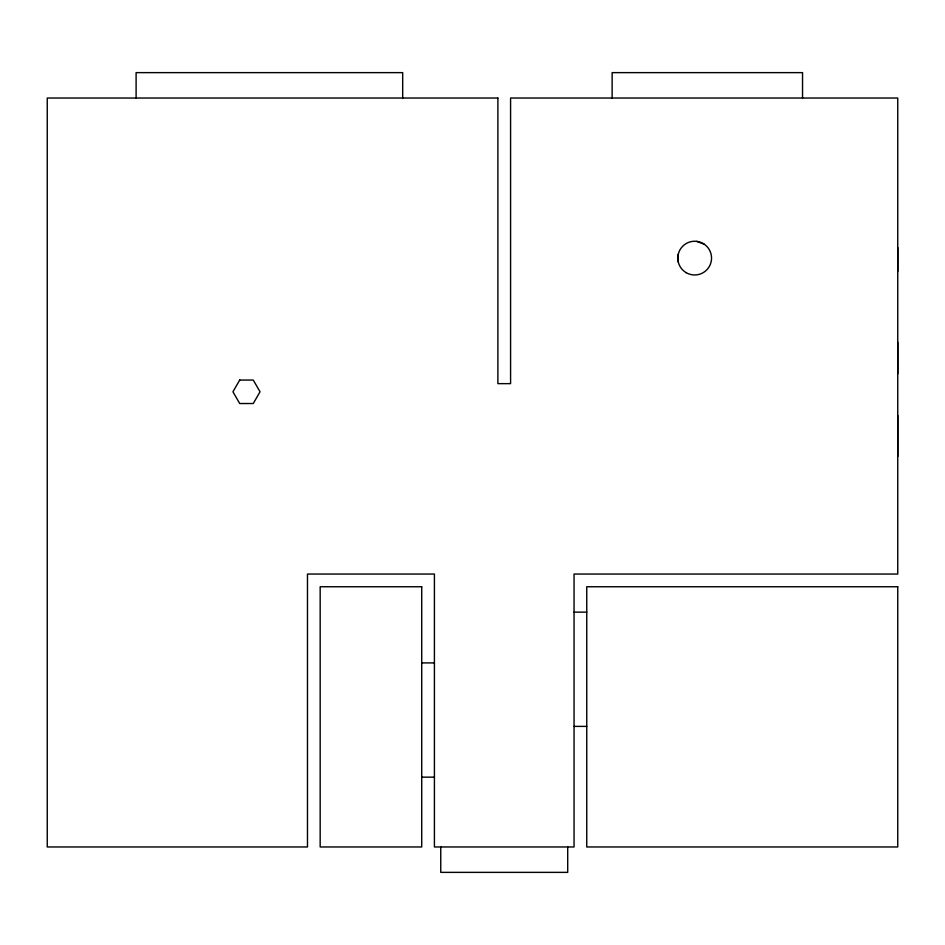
<?xml version="1.0" encoding="UTF-8"?>
<svg xmlns="http://www.w3.org/2000/svg" width="945" height="945" viewBox="0 0 945 945"><rect width="100%" height="100%" fill="white"/><g stroke="black" fill="none" stroke-linecap="round" stroke-linejoin="round"><path stroke-width="1.42" d="M897.75 456.518L897.75 415.375M897.75 373.795L897.75 342.137M897.75 271.475L897.75 247.543M574.052 612.136L586.75 612.136M421.718 662.906L434.416 662.906M574.052 726.386L586.75 726.386M421.718 777.156L434.416 777.156M696.713 241.365L704.261 244.235M802.541 98.032L802.541 72.635L612.136 72.635L612.136 98.032M678.297 254.075L678.297 262.143M567.709 846.968L567.709 872.365L440.76 872.365L440.76 846.968M402.688 98.032L402.688 72.635L136.104 72.635L136.104 98.032M239.711 380.055L232.931 391.785L239.711 403.527L253.26 403.527L260.029 391.785L253.26 380.055L239.711 380.055M497.885 98.032L47.25 98.032L47.25 846.968L307.479 846.968L307.479 574.052L434.416 574.052L434.416 846.968L574.052 846.968L574.052 574.052L897.75 574.052L897.75 98.032L510.583 98.032L510.583 383.646L497.885 383.646L497.885 98.032M421.718 586.75L320.166 586.75L320.166 846.968L421.718 846.968L421.718 586.75M897.75 586.75L586.75 586.75L586.75 846.968L897.75 846.968L897.75 586.75M686.247 272.715A16.868 16.868 0 0 0 711.55 258.115A16.868 16.868 0 0 0 686.247 243.503A16.868 16.868 0 0 0 686.247 272.715"/></g></svg>
